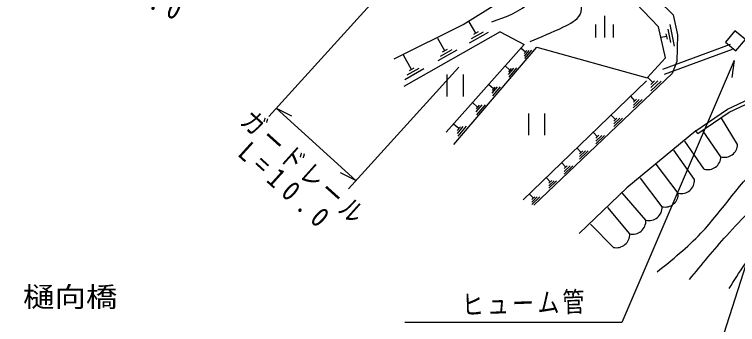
# Model space of a CAD drawing. Units: millimetres, scale not verified. Extents: x 40000 to 680000, y 20000 to 380000.
# Drawn here: x 161683 to 227727, y 247802 to 276124 of the extents above; entities that cross this region are included whole.
import ezdxf
from ezdxf.enums import TextEntityAlignment as Align

# ---------------------------------------------------------------- set-up
doc = ezdxf.new("R2010")
doc.units = ezdxf.units.MM
doc.header["$LTSCALE"] = 1000
doc.layers.add('M-BGD', color=7, linetype='Continuous', lineweight=25)
doc.styles.add('ＭＳ ゴシック', font='')
doc.styles.get('ＭＳ ゴシック').set_extended_font_data('MS Gothic')

msp = doc.modelspace()

# ---------------------------------------------------------------- linework, layer by layer
at = {"layer": 'M-BGD'}
for p, q in [((195003, 277920), (184916, 266818)), ((203824, 274415), (203230, 275466)), ((215566, 276008), (215566, 274008)), ((214766, 275208), (214766, 274008)), ((216366, 275208), (216366, 274008)), ((221360, 274779), (221612, 273554)), ((221529, 275196), (221932, 273237)), ((206051, 274527), (197246, 269543)), ((204941, 274473), (203200, 273488)), ((204491, 274506), (203404, 273890)), ((204042, 274538), (203607, 274292)), ((206051, 274527), (208237, 273366)), ((221241, 274116), (220753, 274016)), ((221190, 274361), (221291, 273871)), ((200979, 272805), (200342, 273930)), ((202096, 272862), (200355, 271877)), ((201646, 272895), (200558, 272279)), ((201197, 272928), (200762, 272682)), ((201124, 265387), (208237, 273366)), ((201811, 264241), (209397, 273143)), ((208353, 272687), (207957, 273024)), ((208470, 272824), (208236, 272550)), ((208254, 272324), (208695, 272842)), ((208921, 272860), (208272, 272099)), ((209397, 273143), (219481, 270332)), ((220897, 271135), (227085, 273412)), ((221070, 270666), (227258, 272942)), ((197953, 271092), (197208, 272410)), ((227409, 271920), (227205, 270375)), ((192193, 260207), (202280, 271309)), ((199070, 271150), (197330, 270165)), ((198621, 271183), (197533, 270567)), ((198171, 271215), (197736, 270969)), ((206926, 271047), (206491, 271418)), ((207055, 271197), (206798, 270896)), ((206818, 270648), (207303, 271217)), ((207551, 271237), (206837, 270400)), ((201167, 270632), (201167, 268632)), ((202687, 268632), (202687, 270632)), ((219981, 269896), (219514, 270386)), ((205431, 269331), (204996, 269702)), ((205560, 269482), (205303, 269181)), ((205323, 268933), (205808, 269502)), ((206056, 269522), (205342, 268684)), ((208139, 259179), (219426, 270063)), ((220738, 270043), (219797, 269147)), ((219804, 269441), (220444, 270050)), ((220150, 270058), (219811, 269735)), ((218360, 268238), (217966, 268652)), ((219001, 268363), (218205, 267604)), ((218211, 267853), (218753, 268369)), ((218504, 268375), (218217, 268102)), ((185589, 267558), (192865, 260947)), ((185589, 267558), (186982, 266860)), ((203986, 267670), (203511, 268075)), ((204126, 267834), (203846, 267506)), ((203867, 267235), (204397, 267856)), ((204667, 267878), (203889, 266964)), ((208620, 267089), (208620, 265089)), ((210140, 265089), (210140, 267089)), ((216573, 266525), (216178, 266939)), ((217214, 266649), (216417, 265891)), ((216423, 266139), (216965, 266655)), ((216716, 266661), (216429, 266388)), ((227727, 264259), (226263, 266643)), ((202270, 265701), (201795, 266106)), ((202410, 265866), (202130, 265537)), ((202151, 265266), (202681, 265887)), ((202951, 265909), (202173, 264996)), ((214927, 264947), (214532, 265361)), ((215568, 265072), (214771, 264313)), ((214777, 264562), (215319, 265078)), ((215070, 265084), (214783, 264811)), ((224088, 265243), (223919, 265491)), ((226201, 263130), (224591, 265472)), ((224674, 262001), (222918, 264552)), ((213448, 263530), (213054, 263944)), ((214089, 263655), (213293, 262896)), ((213299, 263145), (213840, 263661)), ((213592, 263667), (213305, 263394)), ((223796, 261040), (221915, 263716)), ((212036, 262177), (211641, 262591)), ((212677, 262301), (211881, 261542)), ((211887, 261791), (212428, 262307)), ((212179, 262313), (211893, 262040)), ((222316, 259802), (220284, 262461)), ((192865, 260947), (191473, 261645)), ((210622, 260824), (210264, 261201)), ((211205, 260938), (210481, 260248)), ((210487, 260474), (210979, 260943)), ((210753, 260949), (210492, 260700)), ((220836, 258564), (218862, 261165)), ((209078, 259344), (208719, 259720)), ((219355, 257326), (217189, 259827)), ((209660, 259457), (208936, 258767)), ((208942, 258993), (209434, 259462)), ((209208, 259468), (208947, 259220)), ((217875, 256089), (215893, 258489)), ((216395, 254851), (214304, 256984))]:
    msp.add_line(p, q, dxfattribs=at)
for points in [[(206505, 290619), (213681, 284103), (221855, 276092), (222234, 274251), (222180, 271815), (221747, 270733), (209134, 258717)], [(219481, 270332), (221147, 272159), (220502, 274981), (212843, 283043)], [(223919, 265491), (226815, 267468), (237953, 272703), (263352, 276915), (269334, 277527), (275255, 277724), (281187, 277636), (287338, 277108), (294776, 275922), (300576, 274736), (306420, 273022), (310287, 271704), (334098, 259870), (339810, 257058), (344126, 254344)], [(224088, 265243), (226964, 267207), (238044, 272414), (263392, 276618), (269355, 277228), (275258, 277423), (281172, 277336), (287302, 276810), (294723, 275627), (300504, 274444), (306330, 272736), (310171, 271426), (333965, 259601), (339663, 256796), (343948, 254102)], [(196368, 272078), (202656, 275222), (205801, 277157)], [(227409, 271920), (217167, 247980), (197334, 247980)], [(233810, 269871), (223184, 236714), (192517, 236714)], [(223919, 265491), (217608, 260287), (213259, 256105)]]:
    msp.add_lwpolyline(points, dxfattribs=at)
msp.add_lwpolyline([(227485, 274632), (226619, 273603), (227579, 272795), (228445, 273823)], close=True, dxfattribs=at)
for centre, radius, start, end in [((226540, 264267), 1186, 253.36119, 359.6214), ((225014, 263138), 1186, 253.36119, 359.6214), ((222592, 260976), 1206, 256.77086, 3.03106), ((221112, 259738), 1206, 256.77086, 3.03106), ((219631, 258500), 1206, 256.77086, 3.03106), ((218151, 257263), 1206, 256.77086, 3.03106), ((216671, 256025), 1206, 256.77086, 3.03106)]:
    msp.add_arc(centre, radius, start, end, dxfattribs=at)
for points, knots in [([(88685, 251644), (93837, 258094), (98990, 264544), (105380, 269520), (109421, 272667), (113957, 275225), (118480, 277745), (125427, 281615), (132343, 285397), (139116, 289515), (147528, 294482), (155657, 299969), (164534, 304052), (166671, 305002), (168849, 305863), (171075, 306649), (174435, 307792), (177880, 308638), (181463, 309054), (183457, 309261), (185482, 309314), (187427, 308861), (187918, 308741), (188403, 308587), (188869, 308380), (189228, 308221), (189576, 308031), (189885, 307794), (190318, 307472), (190691, 307077), (191011, 306629), (191274, 306285), (191495, 305952), (191866, 305581), (191990, 305456), (192130, 305328), (192254, 305348), (192352, 305363), (192439, 305472), (192526, 305581)], [0, 0, 0, 0, 1, 1, 1, 2, 2, 2, 3, 3, 3, 4, 4, 4, 5, 5, 5, 6, 6, 6, 7, 7, 7, 8, 8, 8, 9, 9, 9, 10, 10, 10, 11, 11, 11, 12, 12, 12, 13, 13, 13, 13]), ([(208787, 273656), (209769, 274063), (210751, 274470), (211821, 274984), (212434, 275278), (213075, 275608), (213338, 276122), (213654, 276741), (213421, 277627), (213148, 278397), (212901, 279074), (212606, 279654), (212485, 280294), (212300, 281121), (212436, 282014), (212295, 282854), (212114, 283866), (211556, 284812), (210873, 285604), (210164, 286476), (209310, 287184), (208407, 287879), (207740, 288393), (207045, 288900), (206606, 289586), (206365, 289961), (206201, 290390), (206037, 290819)], [0, 0, 0, 0, 1, 1, 1, 2, 2, 2, 3, 3, 3, 4, 4, 4, 5, 5, 5, 6, 6, 6, 7, 7, 7, 8, 8, 8, 9, 9, 9, 9]), ([(205278, 275458), (206623, 275919), (207967, 276381), (208787, 277354), (209633, 278359), (209920, 279910), (209830, 281337), (209743, 282709), (209307, 283965), (208692, 285130), (208005, 286430), (207094, 287615), (206416, 288922), (206175, 289386), (205964, 289865), (205752, 290345)], [0, 0, 0, 0, 1, 1, 1, 2, 2, 2, 3, 3, 3, 4, 4, 4, 5, 5, 5, 5]), ([(223343, 251929), (224458, 253277), (225574, 254624), (226738, 255927), (228147, 257504), (229627, 259016), (231264, 260378), (233919, 262588), (236987, 264405), (240316, 265282), (242230, 265765), (244232, 265928), (246050, 266639), (246946, 266990), (247797, 267474), (248690, 267847), (249497, 268183), (250338, 268430), (251180, 268676)], [0, 0, 0, 0, 1, 1, 1, 2, 2, 2, 3, 3, 3, 4, 4, 4, 5, 5, 5, 6, 6, 6, 6]), ([(220375, 252609), (221765, 253728), (223154, 254847), (224383, 256146), (226400, 258276), (227985, 260890), (230159, 262746), (232742, 264953), (236158, 266088), (239573, 267224)], [0, 0, 0, 0, 1, 1, 1, 2, 2, 2, 3, 3, 3, 3]), ([(226964, 251099), (227873, 252551), (228782, 254003), (229906, 255248), (231607, 257132), (233800, 258542), (236017, 259926), (237805, 261042), (239609, 262142), (241599, 262641), (242759, 262922), (243971, 263008), (245145, 263245), (247199, 263659), (249135, 264534), (251104, 265282), (253044, 266018), (255016, 266630), (256988, 267243)], [0, 0, 0, 0, 1, 1, 1, 2, 2, 2, 3, 3, 3, 4, 4, 4, 5, 5, 5, 6, 6, 6, 6])]:
    msp.add_open_spline(points, degree=3, knots=knots, dxfattribs=at)

# ---------------------------------------------------------------- texts
at = {"layer": 'M-BGD', "style": 'ＭＳ ゴシック', "width": 1.15}
msp.add_text('樋向橋', height=1833, dxfattribs=at).set_placement((162456, 248861), align=Align.BOTTOM_LEFT)
at = {"layer": 'M-BGD', "char_height": 1833, "attachment_point": 7, "style": 'ＭＳ ゴシック'}
for s, insert, rotation in [('\\T1.59;\\W0.9;L=15.0', (167321, 279860), 334.5), ('\\T1.2;\\W0.8;ガードレール', (182135, 266135), 318.1), ('\\T1.59;\\W0.9;L=10.0', (181941, 263287), 317.8), ('\\T1.15;\\W0.8;ヒューム管', (202573, 248492), 1.5)]:
    msp.add_mtext(s, dxfattribs=dict(at, insert=insert, rotation=rotation))

doc.saveas('drawing.dxf')
